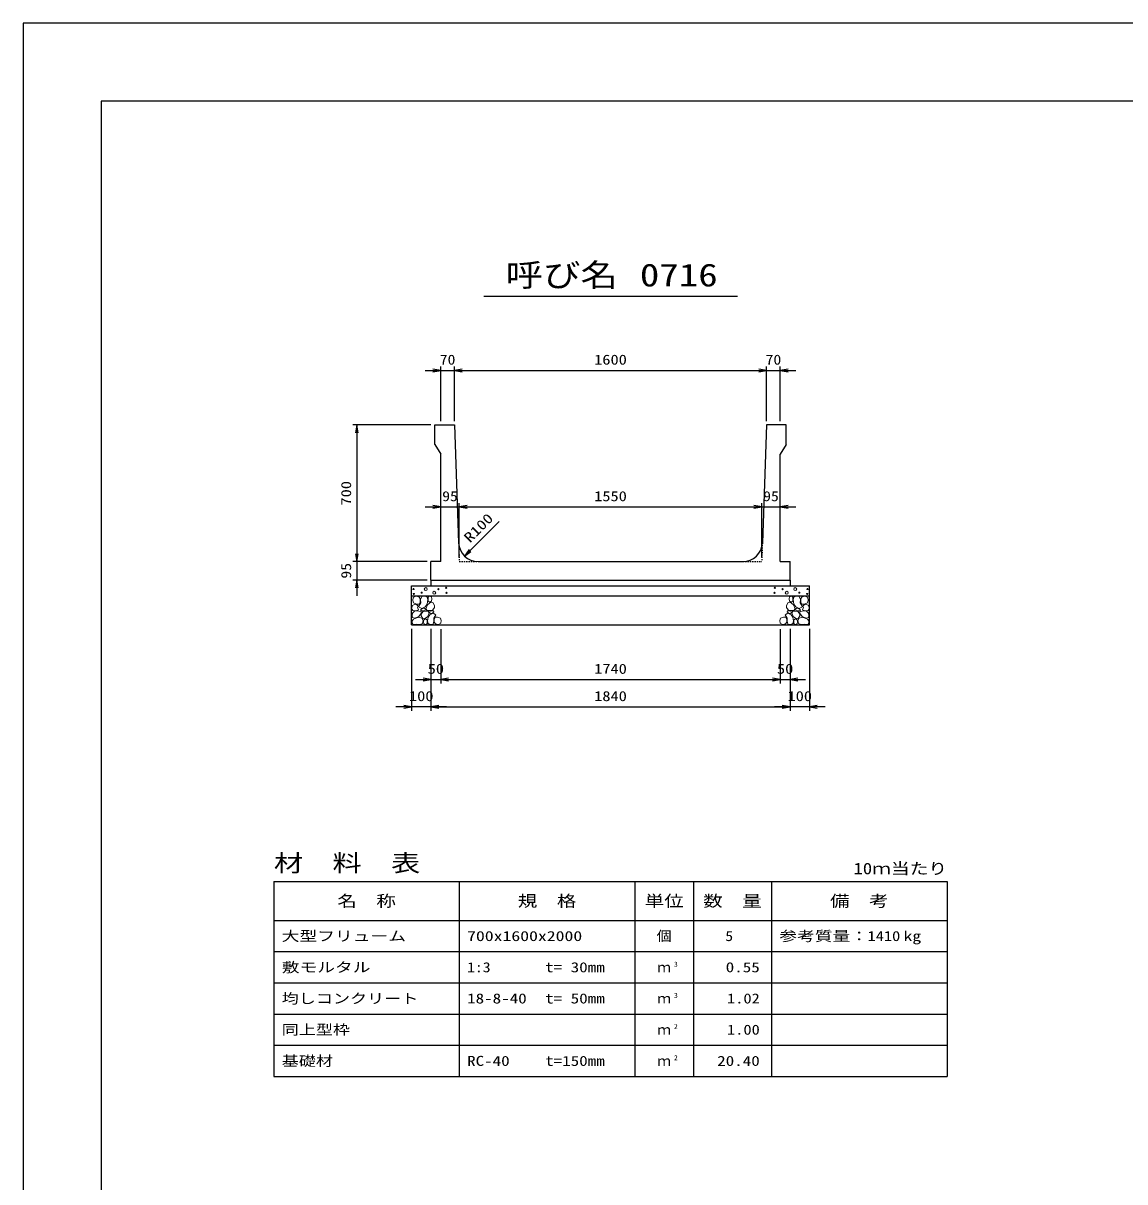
# Model space of a CAD drawing. Units: millimetres at full size. Extents: x 0 to 16820, y 0 to 11880.
# Drawn here: x 0 to 5646, y 5940 to 11880 of the extents above; entities that cross this region are included whole.
import ezdxf
from ezdxf.enums import TextEntityAlignment as Align

# ---------------------------------------------------------------- set-up
doc = ezdxf.new("R2010")
doc.units = ezdxf.units.MM
doc.linetypes.add('DASHED_SPACED', pattern=[12, 6, -6])
for name, color, linetype, lineweight in [('0_2', 7, 'Continuous', 25), ('D-DCR-HCHn', 4, 'Continuous', 9), ('D-MTR-FRAM', 7, 'Continuous', 25), ('D-MTR-LINE', 7, 'Continuous', 25), ('D-STR-DIM', 7, 'Continuous', 25), ('D-STR-STRn', 1, 'Continuous', 25), ('D-TTL', 2, 'Continuous', 25), ('D-TTL-TXT', 7, 'Continuous', 25)]:
    doc.layers.add(name, color=color, linetype=linetype, lineweight=lineweight)
doc.layers.add('D-MTR', color=7, linetype='Continuous')
doc.layers.add('D-MTR-TXT', color=7, linetype='Continuous')
doc.styles.add('ＭＳ ゴシック', font='')
doc.styles.get('ＭＳ ゴシック').set_extended_font_data('MS Gothic')

# ---------------------------------------------------------------- blocks, each defined once
blk = doc.blocks.new('open_arrow')
at = {"color": 0, "linetype": 'Continuous', "lineweight": -2}
blk.add_lwpolyline([(7.5, 1.25), (0, 0), (7.5, -1.25)], dxfattribs=at)

msp = doc.modelspace()

# ---------------------------------------------------------------- linework, layer by layer
at = {"layer": '0_2'}
for p, q in [((2090, 8775), (2090, 8495)), ((2140, 8772.5), (2140, 8495)), ((2140, 8772.5), (2140, 8495)), ((3880, 8772.5), (3880, 8495)), ((2010, 8515), (2220, 8515)), ((2140, 8515), (3880, 8515))]:
    msp.add_line(p, q, dxfattribs=at)
at = {"layer": 'D-DCR-HCHn'}
for points in [[(2028.399, 8938.696), (2012.796, 8942.163), (1998.928, 8935.228), (1997.194, 8919.626), (2000.661, 8907.491), (2017.997, 8902.29), (2030.132, 8902.29), (2035.333, 8910.958), (2035.333, 8930.028)], [(2042.267, 8940.429), (2037.067, 8924.827), (2038.8, 8907.491), (2026.665, 8888.421), (2042.267, 8879.753), (2059.603, 8888.421), (2070.005, 8902.29), (2073.472, 8924.827), (2070.005, 8936.962), (2059.603, 8942.163)], [(2071.739, 8898.823), (2063.071, 8878.02), (2070.005, 8869.352), (2090.808, 8869.352), (2099.476, 8872.819), (2108.144, 8884.954), (2108.144, 8895.356), (2099.476, 8909.224), (2089.074, 8910.958)], [(2075.206, 8936.962), (2075.206, 8916.159), (2083.874, 8910.958), (2092.542, 8916.159), (2094.275, 8928.294), (2092.542, 8938.696), (2080.407, 8942.163)], [(3948.261, 8898.823), (3956.929, 8878.02), (3949.995, 8869.352), (3929.192, 8869.352), (3920.524, 8872.819), (3911.856, 8884.954), (3911.856, 8895.356), (3920.524, 8909.224), (3930.926, 8910.958)], [(3944.794, 8936.962), (3944.794, 8916.159), (3936.126, 8910.958), (3927.458, 8916.159), (3925.725, 8928.294), (3927.458, 8938.696), (3939.593, 8942.163)], [(3977.733, 8940.429), (3982.933, 8924.827), (3981.2, 8907.491), (3993.335, 8888.421), (3977.733, 8879.753), (3960.397, 8888.421), (3949.995, 8902.29), (3946.528, 8924.827), (3949.995, 8936.962), (3960.397, 8942.163)], [(3991.601, 8938.696), (4007.204, 8942.163), (4021.072, 8935.228), (4022.806, 8919.626), (4019.339, 8907.491), (4002.003, 8902.29), (3989.868, 8902.29), (3984.667, 8910.958), (3984.667, 8930.028)], [(1995.46, 8895.356), (1990.26, 8879.753), (1997.194, 8869.352), (2014.53, 8867.618), (2026.366, 8872.699), (2021.464, 8884.954), (2024.932, 8891.889), (2017.997, 8898.823), (2007.596, 8902.29)], [(2028.366, 8837.757), (2041.208, 8857.019), (2039.603, 8861.834), (2021.946, 8866.65), (2005.894, 8865.045), (1994.658, 8855.414), (1993.052, 8844.177), (1994.658, 8832.941), (2007.499, 8829.731)], [(2045.735, 8879.753), (2037.067, 8872.819), (2040.534, 8867.618), (2052.669, 8867.618), (2057.87, 8869.352), (2061.337, 8876.286), (2056.136, 8881.487)], [(2073.311, 8837.757), (2081.337, 8857.019), (2074.916, 8865.045), (2055.654, 8865.045), (2047.628, 8861.834), (2039.603, 8850.598), (2039.603, 8840.967), (2047.628, 8828.125), (2057.259, 8826.52)], [(2100.599, 8799.232), (2105.415, 8813.679), (2103.81, 8829.731), (2115.046, 8847.388), (2100.599, 8855.414), (2084.548, 8847.388), (2074.916, 8834.546), (2071.706, 8813.679), (2074.916, 8802.443), (2084.548, 8797.627)], [(2097.389, 8855.414), (2105.415, 8861.834), (2102.204, 8866.65), (2090.968, 8866.65), (2086.153, 8865.045), (2082.942, 8858.624), (2087.758, 8853.808)], [(3919.401, 8799.232), (3914.585, 8813.679), (3916.19, 8829.731), (3904.954, 8847.388), (3919.401, 8855.414), (3935.452, 8847.388), (3945.084, 8834.546), (3948.294, 8813.679), (3945.084, 8802.443), (3935.452, 8797.627)], [(3922.611, 8855.414), (3914.585, 8861.834), (3917.796, 8866.65), (3929.032, 8866.65), (3933.847, 8865.045), (3937.058, 8858.624), (3932.242, 8853.808)], [(3946.689, 8837.757), (3938.663, 8857.019), (3945.084, 8865.045), (3964.346, 8865.045), (3972.372, 8861.834), (3980.397, 8850.598), (3980.397, 8840.967), (3972.372, 8828.125), (3962.741, 8826.52)], [(3974.265, 8879.753), (3982.933, 8872.819), (3979.466, 8867.618), (3967.331, 8867.618), (3962.13, 8869.352), (3958.663, 8876.286), (3963.864, 8881.487)], [(3991.634, 8837.757), (3978.792, 8857.019), (3980.397, 8861.834), (3998.054, 8866.65), (4014.106, 8865.045), (4025.342, 8855.414), (4026.948, 8844.177), (4025.342, 8832.941), (4012.501, 8829.731)], [(4024.54, 8895.356), (4029.74, 8879.753), (4022.806, 8869.352), (4005.47, 8867.618), (3993.634, 8872.699), (3998.536, 8884.954), (3995.068, 8891.889), (4002.003, 8898.823), (4012.404, 8902.29)], [(2034.787, 8797.627), (2046.023, 8802.443), (2049.234, 8818.494), (2042.813, 8829.731), (2031.577, 8832.941), (2017.13, 8831.336), (2001.078, 8824.915), (1993.052, 8815.284), (1993.052, 8804.048), (1997.868, 8797.627), (2017.13, 8799.232)], [(2070.101, 8802.443), (2070.101, 8821.705), (2062.075, 8826.52), (2054.049, 8821.705), (2052.444, 8810.469), (2054.049, 8800.837), (2065.285, 8797.627)], [(2113.441, 8800.837), (2127.887, 8797.627), (2140.729, 8804.048), (2142.334, 8818.494), (2139.124, 8829.731), (2123.072, 8834.546), (2111.836, 8834.546), (2107.02, 8826.52), (2107.02, 8808.863)], [(3906.559, 8800.837), (3892.113, 8797.627), (3879.271, 8804.048), (3877.666, 8818.494), (3880.876, 8829.731), (3896.928, 8834.546), (3908.164, 8834.546), (3912.98, 8826.52), (3912.98, 8808.863)], [(3949.899, 8802.443), (3949.899, 8821.705), (3957.925, 8826.52), (3965.951, 8821.705), (3967.556, 8810.469), (3965.951, 8800.837), (3954.715, 8797.627)], [(3985.213, 8797.627), (3973.977, 8802.443), (3970.766, 8818.494), (3977.187, 8829.731), (3988.423, 8832.941), (4002.87, 8831.336), (4018.922, 8824.915), (4026.948, 8815.284), (4026.948, 8804.048), (4022.132, 8797.627), (4002.87, 8799.232)]]:
    msp.add_lwpolyline(points, close=True, dxfattribs=at)
for centre, radius in [((2000.727, 8978.955), 3), ((2063.336, 8978.955), 7.5), ((2127.708, 8978.164), 3), ((2168.131, 8985.006), 3), ((3851.869, 8985.006), 3), ((3892.292, 8978.164), 3), ((3956.664, 8978.955), 7.5), ((4019.273, 8978.955), 3), ((2001.869, 8953.91), 3), ((2042.292, 8960.752), 3), ((2106.664, 8959.961), 7.5), ((2169.273, 8959.961), 3), ((3850.727, 8959.961), 3), ((3913.336, 8959.961), 7.5), ((3977.708, 8960.752), 3), ((4018.131, 8953.91), 3)]:
    msp.add_circle(centre, radius, dxfattribs=at)
at = {"layer": 'D-MTR-FRAM'}
for p, q in [((1285, 7480), (4735, 7480)), ((1285, 7480), (1285, 6480)), ((4735, 7480), (4735, 6480)), ((1285, 6480), (4735, 6480))]:
    msp.add_line(p, q, dxfattribs=at)
at = {"layer": 'D-MTR-LINE'}
for p, q in [((2235, 7480), (2235, 6480)), ((3135, 7480), (3135, 6480)), ((3435, 7480), (3435, 6480)), ((3835, 7480), (3835, 6480)), ((1285, 7280), (4735, 7280)), ((1285, 7120), (4735, 7120)), ((1285, 6960), (4735, 6960)), ((1285, 6800), (4735, 6800)), ((1285, 6640), (4735, 6640))]:
    msp.add_line(p, q, dxfattribs=at)
at = {"layer": 'D-STR-DIM'}
for p, q in [((2060, 10100), (2290, 10100)), ((2140, 9840), (2140, 10120)), ((2210, 9840), (2210, 10120)), ((2210, 9840), (2210, 10120)), ((2210, 10100), (3810, 10100)), ((3730, 10100), (3960, 10100)), ((3810, 9840), (3810, 10120)), ((3810, 9840), (3810, 10120)), ((3880, 9840), (3880, 10120)), ((2090, 9820), (1690, 9820)), ((1710, 9820), (1710, 9120)), ((2060, 9400), (2315, 9400)), ((2235, 9140), (2235, 9420)), ((2235, 9140), (2235, 9420)), ((2235, 9400), (3785, 9400)), ((3705, 9400), (3960, 9400)), ((3785, 9140), (3785, 9420)), ((3785, 9140), (3785, 9420)), ((2262.055, 9148.038), (2438.832, 9324.815)), ((1710, 9200), (1710, 8945)), ((2070, 9120), (1690, 9120)), ((2070, 9120), (1690, 9120)), ((2070, 9025), (1690, 9025)), ((1990, 8775), (1990, 8355)), ((2090, 8775), (2090, 8355)), ((2090, 8775), (2090, 8355)), ((3880, 8772.5), (3880, 8495)), ((3930, 8775), (3930, 8355)), ((3930, 8775), (3930, 8355)), ((3930, 8775), (3930, 8495)), ((4030, 8775), (4030, 8355)), ((3800, 8515), (4010, 8515)), ((2170, 8375), (1910, 8375)), ((2090, 8375), (3930, 8375)), ((4110, 8375), (3850, 8375))]:
    msp.add_line(p, q, dxfattribs=at)
at = {"layer": 'D-STR-STRn'}
for p, q in [((2110, 9820), (2210, 9820)), ((2110, 9720), (2110, 9820)), ((2210, 9820), (2231.556, 9216.431)), ((3810, 9820), (3788.444, 9216.431)), ((3910, 9820), (3810, 9820)), ((3910, 9720), (3910, 9820)), ((2110, 9720), (2140, 9670)), ((3910, 9720), (3880, 9670)), ((2140, 9120), (2140, 9670)), ((3880, 9120), (3880, 9670)), ((2090, 9025), (2090, 9120)), ((2140, 9120), (2090, 9120)), ((2331.492, 9120), (3688.508, 9120)), ((3880, 9120), (3930, 9120)), ((3930, 9025), (3930, 9120)), ((1990, 8795), (1990, 8995)), ((1990, 8995), (4030, 8995)), ((2090, 9025), (3930, 9025)), ((2090, 9025), (2090, 8995)), ((3930, 9025), (3930, 8995)), ((4030, 8795), (4030, 8995)), ((1990, 8945), (4030, 8945)), ((1990, 8795), (4030, 8795))]:
    msp.add_line(p, q, dxfattribs=at)
at = {"layer": 'D-STR-STRn', "color": 2, "linetype": 'DASHED_SPACED'}
for p, q in [((2231.556, 9216.431), (2235, 9120)), ((3788.444, 9216.431), (3785, 9120)), ((2235, 9120), (2331.492, 9120)), ((3688.508, 9120), (3785, 9120))]:
    msp.add_line(p, q, dxfattribs=at)
at = {"layer": 'D-STR-STRn'}
for centre, start, end in [((2331.492, 9220), 182.04541, 270), ((3688.508, 9220), 270, 357.95459)]:
    msp.add_arc(centre, 100, start, end, dxfattribs=at)
at = {"layer": 'D-TTL'}
for points in [[(0, 0), (16820, 0), (16820, 11880), (0, 11880)], [(400, 400), (16420, 400), (16420, 11480), (400, 11480)]]:
    msp.add_lwpolyline(points, close=True, dxfattribs=at)
at = {"layer": 'D-TTL-TXT'}
msp.add_line((2360, 10480), (3660, 10480), dxfattribs=at)

# ---------------------------------------------------------------- block references
at = {"layer": '0_2', "xscale": 5.33, "yscale": 5.33, "rotation": 180}
for p in [(2090, 8515), (3880, 8515)]:
    msp.add_blockref('open_arrow', p, dxfattribs=at)
at = {"layer": '0_2', "xscale": 5.33, "yscale": 5.33}
msp.add_blockref('open_arrow', (2140, 8515), dxfattribs=at)
msp.add_blockref('open_arrow', (2140, 8515), dxfattribs=at)
at = {"layer": 'D-STR-DIM', "xscale": 5.33, "yscale": 5.33}
for p, rotation in [((2140, 10100), 180), ((3810, 10100), 180), ((3810, 10100), 180), ((1710, 9820), 270), ((2140, 9400), 180), ((3785, 9400), 180), ((3785, 9400), 180), ((1710, 9120), 90), ((1710, 9120), 90), ((2262.055, 9148.038), 45), ((1710, 9025), 270), ((3880, 8515), 180), ((1990, 8375), 180), ((3930, 8375), 180), ((3930, 8375), 180)]:
    msp.add_blockref('open_arrow', p, dxfattribs=dict(at, rotation=rotation))
for p in [(2210, 10100), (2210, 10100), (3880, 10100), (2235, 9400), (2235, 9400), (3880, 9400), (3930, 8515), (2090, 8375), (2090, 8375), (4030, 8375)]:
    msp.add_blockref('open_arrow', p, dxfattribs=at)

# ---------------------------------------------------------------- texts
at = {"layer": '0_2', "style": 'ＭＳ ゴシック', "width": 1.2}
for s, p in [('50', (2115, 8570)), ('1740', (3010, 8570))]:
    msp.add_text(s, height=51.32, dxfattribs=at).set_placement(p, align=Align.MIDDLE_CENTER)
at = {"layer": 'D-MTR', "style": 'ＭＳ ゴシック', "width": 1.25}
msp.add_text('材\u3000料\u3000表', height=87.98, dxfattribs=at).set_placement((1285, 7504), align=Align.BOTTOM_LEFT)
at = {"layer": 'D-MTR', "style": 'ＭＳ ゴシック', "width": 1.2}
msp.add_text('10ｍ当たり', height=58.65, dxfattribs=at).set_placement((4735, 7499.333), align=Align.BOTTOM_RIGHT)
at = {"layer": 'D-MTR-TXT', "style": 'ＭＳ ゴシック'}
for s, height, width, p in [('名\u3000称', 58.65, 1.25, (1760, 7380)), ('規\u3000格', 58.65, 1.25, (2685, 7380)), ('単位', 58.65, 1.25, (3285, 7380)), ('数\u3000量', 58.65, 1.25, (3635, 7380)), ('備\u3000考', 58.65, 1.25, (4285, 7380)), ('個', 51.32, 1.1, (3285, 7200))]:
    msp.add_text(s, height=height, dxfattribs=dict(at, width=width)).set_placement(p, align=Align.MIDDLE_CENTER)
for s, width, p in [('大型フリューム', 1.3, (1325, 7200)), ('700x1600x2000', 1.3, (2275, 7200)), ('参考質量：    kg', 1.3, (3875, 7200)), ('敷モルタル', 1.3, (1325, 7040)), ('1:3', 1.15, (2275, 7040)), ('t= 30mm', 1.25, (2675, 7040)), ('均しコンクリート', 1.25, (1325, 6880)), ('18-8-40', 1.25, (2275, 6880)), ('t= 50mm', 1.25, (2675, 6880)), ('同上型枠', 1.25, (1325, 6720)), ('基礎材', 1.25, (1325, 6560)), ('RC-40', 1.25, (2275, 6560)), ('t=150mm', 1.25, (2675, 6560))]:
    msp.add_text(s, height=51.32, dxfattribs=dict(at, width=width)).set_placement(p, align=Align.MIDDLE_LEFT)
for s, width, p in [('5', 1.15, (3638.553, 7200)), ('1410', 1.2, (4495, 7200)), ('0.55', 1.25, (3775, 7040)), ('1.02', 1.2, (3775, 6880)), ('1.00', 1.2, (3775, 6720)), ('20.40', 1.25, (3775, 6560))]:
    msp.add_text(s, height=51.32, dxfattribs=dict(at, width=width)).set_placement(p, align=Align.MIDDLE_RIGHT)
for p in [(3285, 7040), (3285, 6880), (3285, 6720), (3285, 6560)]:
    msp.add_text('ｍ', height=51.32, dxfattribs=at).set_placement(p, align=Align.MIDDLE_CENTER)
at = {"layer": 'D-MTR-TXT', "style": 'ＭＳ ゴシック', "width": 1.15}
for s, p in [('3', (3335, 7035.333)), ('3', (3335, 6875.333)), ('2', (3335, 6715.333)), ('2', (3335, 6555.333))]:
    msp.add_text(s, height=25.66, dxfattribs=at).set_placement(p, align=Align.BOTTOM_LEFT)
at = {"layer": 'D-STR-DIM', "style": 'ＭＳ ゴシック'}
for s, width, p in [('70', 1.15, (2175, 10155)), ('1600', 1.2, (3010, 10155)), ('70', 1.15, (3845, 10155)), ('95', 1.15, (2187.5, 9455)), ('1550', 1.2, (3010, 9455)), ('95', 1.15, (3832.5, 9455)), ('50', 1.2, (3905, 8570)), ('100', 1.2, (2040, 8430)), ('1840', 1.2, (3010, 8430)), ('100', 1.2, (3980, 8430))]:
    msp.add_text(s, height=51.32, dxfattribs=dict(at, width=width)).set_placement(p, align=Align.MIDDLE_CENTER)
for s, width, p in [('700', 1.2, (1655, 9470)), ('95', 1.15, (1655, 9072.5))]:
    msp.add_text(s, height=51.32, rotation=90, dxfattribs=dict(at, width=width)).set_placement(p, align=Align.MIDDLE_CENTER)
at = {"layer": 'D-STR-DIM', "style": 'ＭＳ ゴシック', "width": 1.25}
msp.add_text('R100', height=51.32, rotation=45, dxfattribs=at).set_placement((2300.995, 9202.063), align=Align.BOTTOM_LEFT)
at = {"layer": 'D-TTL-TXT', "style": 'ＭＳ ゴシック'}
for s, width, p in [('呼び名', 1.2, (2760, 10495)), ('0716', 1.25, (3360, 10495))]:
    msp.add_text(s, height=117.3, dxfattribs=dict(at, width=width)).set_placement(p, align=Align.BOTTOM_CENTER)

doc.saveas('drawing.dxf')
